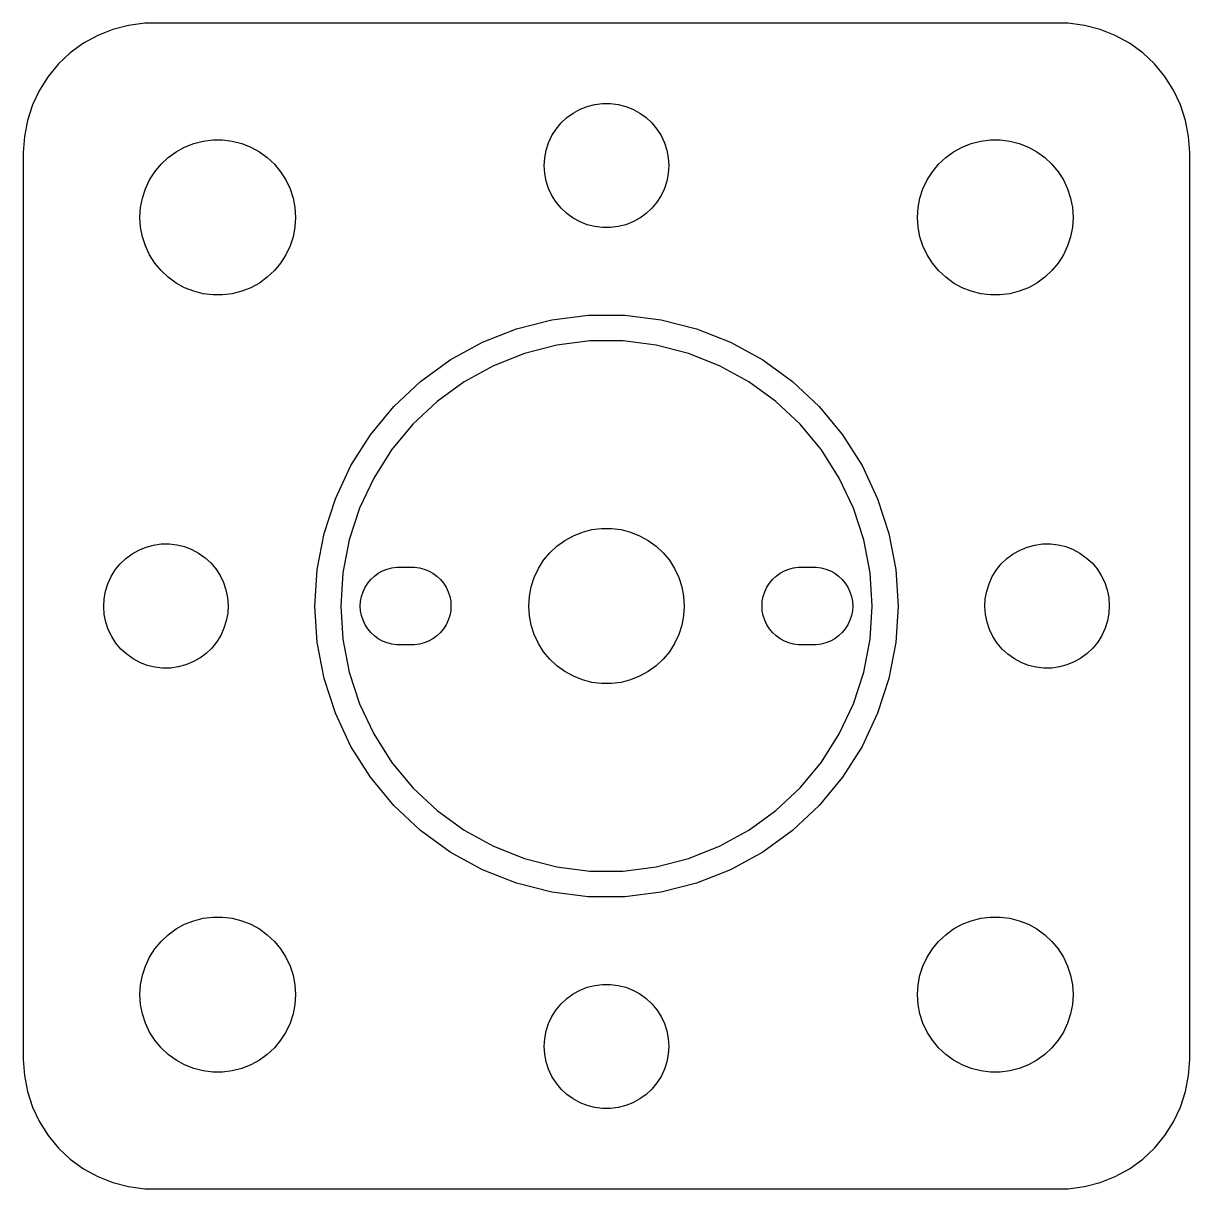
# Model space of a CAD drawing. Header units: metres. Extents: x -22 to 22, y -22 to 184.
# Drawn here: x -22.5 to 22.5, y -22.49 to 22.49 of the extents above; entities that cross this region are included whole.
import ezdxf

# ---------------------------------------------------------------- set-up
doc = ezdxf.new("R2010")
doc.units = ezdxf.units.M

msp = doc.modelspace()

# ---------------------------------------------------------------- linework, layer by layer
for p, q in [((-19.0451, 22.2553), (-19.6289, 22.0241)), ((-18.4369, 22.4114), (-19.0451, 22.2553)), ((-17.8139, 22.4901), (-18.4369, 22.4114)), ((17.8139, 22.4901), (-17.8139, 22.4901)), ((18.4369, 22.4114), (17.8139, 22.4901)), ((19.0451, 22.2553), (18.4369, 22.4114)), ((19.6289, 22.0241), (19.0451, 22.2553)), ((-20.1791, 21.7216), (-20.6871, 21.3526)), ((-19.6289, 22.0241), (-20.1791, 21.7216)), ((20.1791, 21.7216), (19.6289, 22.0241)), ((20.6871, 21.3526), (20.1791, 21.7216)), ((-20.6871, 21.3526), (-21.1448, 20.9227)), ((21.1448, 20.9227), (20.6871, 21.3526)), ((-21.1448, 20.9227), (-21.5451, 20.4389)), ((21.5451, 20.4389), (21.1448, 20.9227)), ((-21.5451, 20.4389), (-21.8815, 19.9088)), ((21.8815, 19.9088), (21.5451, 20.4389)), ((-21.8815, 19.9088), (-22.1489, 19.3406)), ((22.1489, 19.3406), (21.8815, 19.9088)), ((-0.741638, 19.2825), (-0.449707, 19.3575)), ((-0.449707, 19.3575), (-0.150696, 19.3953)), ((-0.150696, 19.3953), (0.150696, 19.3953)), ((0.150696, 19.3953), (0.449707, 19.3575)), ((0.449707, 19.3575), (0.741638, 19.2825)), ((-22.1489, 19.3406), (-22.3429, 18.7434)), ((-1.52982, 18.8492), (-1.28598, 19.0264)), ((-1.28598, 19.0264), (-1.02187, 19.1716)), ((-1.02187, 19.1716), (-0.741638, 19.2825)), ((0.741638, 19.2825), (1.02187, 19.1716)), ((1.02187, 19.1716), (1.28598, 19.0264)), ((1.28598, 19.0264), (1.52982, 18.8492)), ((22.3429, 18.7434), (22.1489, 19.3406)), ((-22.3429, 18.7434), (-22.4606, 18.1267)), ((-1.94164, 18.4107), (-1.74951, 18.6429)), ((-1.74951, 18.6429), (-1.52982, 18.8492)), ((1.52982, 18.8492), (1.74951, 18.6429)), ((1.74951, 18.6429), (1.94164, 18.4107)), ((22.4606, 18.1267), (22.3429, 18.7434)), ((-22.4606, 18.1267), (-22.5, 17.5)), ((-2.23146, 17.8835), (-2.10313, 18.1562)), ((-2.10313, 18.1562), (-1.94164, 18.4107)), ((1.94164, 18.4107), (2.10313, 18.1562)), ((2.10313, 18.1562), (2.23146, 17.8835)), ((22.5, 17.5), (22.4606, 18.1267)), ((-16.6075, 17.533), (-16.2773, 17.7145)), ((-16.2773, 17.7145), (-15.927, 17.8532)), ((-15.927, 17.8532), (-15.5621, 17.9469)), ((-15.5621, 17.9469), (-15.1884, 17.9941)), ((-15.1884, 17.9941), (-14.8116, 17.9941)), ((-14.8116, 17.9941), (-14.4379, 17.9469)), ((-14.4379, 17.9469), (-14.0729, 17.8532)), ((-14.0729, 17.8532), (-13.7227, 17.7145)), ((-13.7227, 17.7145), (-13.3925, 17.533)), ((-2.38107, 17.3008), (-2.32458, 17.5968)), ((-2.32458, 17.5968), (-2.23146, 17.8835)), ((2.23146, 17.8835), (2.32458, 17.5968)), ((2.32458, 17.5968), (2.38107, 17.3008)), ((13.3925, 17.533), (13.7227, 17.7145)), ((13.7227, 17.7145), (14.0729, 17.8532)), ((14.0729, 17.8532), (14.4379, 17.9469)), ((14.4379, 17.9469), (14.8116, 17.9941)), ((14.8116, 17.9941), (15.1884, 17.9941)), ((15.1884, 17.9941), (15.5621, 17.9469)), ((15.5621, 17.9469), (15.927, 17.8532)), ((15.927, 17.8532), (16.2773, 17.7145)), ((16.2773, 17.7145), (16.6075, 17.533)), ((-22.5, 17.5), (-22.5, -17.5)), ((-17.1869, 17.0536), (-16.9123, 17.3115)), ((-16.9123, 17.3115), (-16.6075, 17.533)), ((-13.3925, 17.533), (-13.0877, 17.3115)), ((-13.0877, 17.3115), (-12.8131, 17.0536)), ((-2.39999, 17), (-2.38107, 17.3008)), ((2.38107, 17.3008), (2.39999, 17)), ((12.8131, 17.0536), (13.0877, 17.3115)), ((13.0877, 17.3115), (13.3925, 17.533)), ((16.6075, 17.533), (16.9123, 17.3115)), ((16.9123, 17.3115), (17.1869, 17.0536)), ((22.5, -17.5), (22.5, 17.5)), ((-17.6289, 16.4453), (-17.427, 16.7634)), ((-17.427, 16.7634), (-17.1869, 17.0536)), ((-12.8131, 17.0536), (-12.5729, 16.7634)), ((-12.5729, 16.7634), (-12.3711, 16.4453)), ((-2.38107, 16.6992), (-2.39999, 17)), ((-2.32458, 16.4031), (-2.38107, 16.6992)), ((2.38107, 16.6992), (2.32458, 16.4031)), ((2.39999, 17), (2.38107, 16.6992)), ((12.3711, 16.4453), (12.5729, 16.7634)), ((12.5729, 16.7634), (12.8131, 17.0536)), ((17.1869, 17.0536), (17.427, 16.7634)), ((17.427, 16.7634), (17.6289, 16.4453)), ((-17.7893, 16.1044), (-17.6289, 16.4453)), ((-12.3711, 16.4453), (-12.2107, 16.1044)), ((-2.23146, 16.1165), (-2.32458, 16.4031)), ((2.32458, 16.4031), (2.23146, 16.1165)), ((12.2107, 16.1044), (12.3711, 16.4453)), ((17.6289, 16.4453), (17.7893, 16.1044)), ((-17.9057, 15.7461), (-17.7893, 16.1044)), ((-12.2107, 16.1044), (-12.0942, 15.7461)), ((-2.10313, 15.8438), (-2.23146, 16.1165)), ((-1.94164, 15.5893), (-2.10313, 15.8438)), ((2.10313, 15.8438), (1.94164, 15.5893)), ((2.23146, 16.1165), (2.10313, 15.8438)), ((12.0942, 15.7461), (12.2107, 16.1044)), ((17.7893, 16.1044), (17.9057, 15.7461)), ((-18, 15), (-17.9763, 15.376)), ((-17.9763, 15.376), (-17.9057, 15.7461)), ((-12.0942, 15.7461), (-12.0237, 15.376)), ((-12.0237, 15.376), (-12, 15)), ((-1.74951, 15.3571), (-1.94164, 15.5893)), ((-1.52982, 15.1508), (-1.74951, 15.3571)), ((1.74951, 15.3571), (1.52982, 15.1508)), ((1.94164, 15.5893), (1.74951, 15.3571)), ((12, 15), (12.0237, 15.376)), ((12.0237, 15.376), (12.0942, 15.7461)), ((17.9057, 15.7461), (17.9763, 15.376)), ((17.9763, 15.376), (18, 15)), ((-17.9763, 14.624), (-18, 15)), ((-12, 15), (-12.0237, 14.624)), ((-1.28598, 14.9736), (-1.52982, 15.1508)), ((-1.02187, 14.8284), (-1.28598, 14.9736)), ((1.28598, 14.9736), (1.02187, 14.8284)), ((1.52982, 15.1508), (1.28598, 14.9736)), ((12.0237, 14.624), (12, 15)), ((18, 15), (17.9763, 14.624)), ((-17.9057, 14.2539), (-17.9763, 14.624)), ((-12.0237, 14.624), (-12.0942, 14.2539)), ((-0.741638, 14.7175), (-1.02187, 14.8284)), ((-0.449707, 14.6425), (-0.741638, 14.7175)), ((-0.150696, 14.6047), (-0.449707, 14.6425)), ((0.150696, 14.6047), (-0.150696, 14.6047)), ((0.449707, 14.6425), (0.150696, 14.6047)), ((0.741638, 14.7175), (0.449707, 14.6425)), ((1.02187, 14.8284), (0.741638, 14.7175)), ((12.0942, 14.2539), (12.0237, 14.624)), ((17.9763, 14.624), (17.9057, 14.2539)), ((-17.7893, 13.8956), (-17.9057, 14.2539)), ((-12.0942, 14.2539), (-12.2107, 13.8956)), ((12.2107, 13.8956), (12.0942, 14.2539)), ((17.9057, 14.2539), (17.7893, 13.8956)), ((-17.6289, 13.5547), (-17.7893, 13.8956)), ((-17.427, 13.2366), (-17.6289, 13.5547)), ((-12.3711, 13.5547), (-12.5729, 13.2366)), ((-12.2107, 13.8956), (-12.3711, 13.5547)), ((12.3711, 13.5547), (12.2107, 13.8956)), ((12.5729, 13.2366), (12.3711, 13.5547)), ((17.6289, 13.5547), (17.427, 13.2366)), ((17.7893, 13.8956), (17.6289, 13.5547)), ((-17.1869, 12.9464), (-17.427, 13.2366)), ((-12.5729, 13.2366), (-12.8131, 12.9464)), ((12.8131, 12.9464), (12.5729, 13.2366)), ((17.427, 13.2366), (17.1869, 12.9464)), ((-16.9123, 12.6884), (-17.1869, 12.9464)), ((-16.6075, 12.467), (-16.9123, 12.6884)), ((-13.0877, 12.6884), (-13.3925, 12.467)), ((-12.8131, 12.9464), (-13.0877, 12.6884)), ((13.0877, 12.6884), (12.8131, 12.9464)), ((13.3925, 12.467), (13.0877, 12.6884)), ((16.9123, 12.6884), (16.6075, 12.467)), ((17.1869, 12.9464), (16.9123, 12.6884)), ((-16.2773, 12.2855), (-16.6075, 12.467)), ((-15.927, 12.1468), (-16.2773, 12.2855)), ((-13.7227, 12.2855), (-14.0729, 12.1468)), ((-13.3925, 12.467), (-13.7227, 12.2855)), ((13.7227, 12.2855), (13.3925, 12.467)), ((14.0729, 12.1468), (13.7227, 12.2855)), ((16.2773, 12.2855), (15.927, 12.1468)), ((16.6075, 12.467), (16.2773, 12.2855)), ((-15.5621, 12.0531), (-15.927, 12.1468)), ((-15.1884, 12.0059), (-15.5621, 12.0531)), ((-14.8116, 12.0059), (-15.1884, 12.0059)), ((-14.4379, 12.0531), (-14.8116, 12.0059)), ((-14.0729, 12.1468), (-14.4379, 12.0531)), ((14.4379, 12.0531), (14.0729, 12.1468)), ((14.8116, 12.0059), (14.4379, 12.0531)), ((15.1884, 12.0059), (14.8116, 12.0059)), ((15.5621, 12.0531), (15.1884, 12.0059)), ((15.927, 12.1468), (15.5621, 12.0531)), ((-3.47644, 10.6994), (-2.10803, 11.0507)), ((-2.10803, 11.0507), (-0.70639, 11.2278)), ((-0.70639, 11.2278), (0.70639, 11.2278)), ((0.70639, 11.2278), (2.10803, 11.0507)), ((2.10803, 11.0507), (3.47644, 10.6994)), ((-4.79001, 10.1793), (-3.47644, 10.6994)), ((3.47644, 10.6994), (4.79001, 10.1793)), ((-6.02805, 9.49869), (-4.79001, 10.1793)), ((-1.92065, 10.0684), (-3.16742, 9.74832)), ((-0.6436, 10.2298), (-1.92065, 10.0684)), ((0.6436, 10.2298), (-0.6436, 10.2298)), ((1.92065, 10.0684), (0.6436, 10.2298)), ((3.16742, 9.74832), (1.92065, 10.0684)), ((4.79001, 10.1793), (6.02805, 9.49869)), ((-7.17101, 8.66827), (-6.02805, 9.49869)), ((-3.16742, 9.74832), (-4.36423, 9.27448)), ((4.36423, 9.27448), (3.16742, 9.74832)), ((6.02805, 9.49869), (7.17101, 8.66827)), ((-4.36423, 9.27448), (-5.49222, 8.65436)), ((5.49222, 8.65436), (4.36423, 9.27448)), ((-8.20088, 7.70114), (-7.17101, 8.66827)), ((-5.49222, 8.65436), (-6.53358, 7.89775)), ((6.53358, 7.89775), (5.49222, 8.65436)), ((7.17101, 8.66827), (8.20088, 7.70114)), ((-9.10144, 6.61258), (-8.20088, 7.70114)), ((-6.53358, 7.89775), (-7.47192, 7.0166)), ((7.47192, 7.0166), (6.53358, 7.89775)), ((8.20088, 7.70114), (9.10144, 6.61258)), ((-7.47192, 7.0166), (-8.29242, 6.0248)), ((8.29242, 6.0248), (7.47192, 7.0166)), ((-9.85844, 5.41972), (-9.10144, 6.61258)), ((9.10144, 6.61258), (9.85844, 5.41972)), ((-8.29242, 6.0248), (-8.98213, 4.93797)), ((8.98213, 4.93797), (8.29242, 6.0248)), ((-10.46, 4.14139), (-9.85844, 5.41972)), ((9.85844, 5.41972), (10.46, 4.14139)), ((-8.98213, 4.93797), (-9.5302, 3.77327)), ((9.5302, 3.77327), (8.98213, 4.93797)), ((-10.8965, 2.79776), (-10.46, 4.14139)), ((10.46, 4.14139), (10.8965, 2.79776)), ((-9.5302, 3.77327), (-9.92796, 2.54906)), ((9.92796, 2.54906), (9.5302, 3.77327)), ((-11.1613, 1.40999), (-10.8965, 2.79776)), ((-1.60747, 2.53297), (-1.27733, 2.71448)), ((-1.27733, 2.71448), (-0.927048, 2.85316)), ((-0.927048, 2.85316), (-0.562134, 2.94685)), ((-0.562134, 2.94685), (-0.18837, 2.99408)), ((-0.18837, 2.99408), (0.18837, 2.99408)), ((0.18837, 2.99408), (0.562134, 2.94685)), ((0.562134, 2.94685), (0.927048, 2.85316)), ((0.927048, 2.85316), (1.27733, 2.71448)), ((1.27733, 2.71448), (1.60747, 2.53297)), ((10.8965, 2.79776), (11.1613, 1.40999)), ((-18.0445, 2.16075), (-17.7655, 2.27464)), ((-17.7655, 2.27464), (-17.4744, 2.35265)), ((-17.4744, 2.35265), (-17.1758, 2.39355)), ((-17.1758, 2.39355), (-16.8744, 2.3967)), ((-16.8744, 2.3967), (-16.575, 2.36206)), ((-16.575, 2.36206), (-16.2823, 2.29018)), ((-16.2823, 2.29018), (-16.0009, 2.18216)), ((-9.92796, 2.54906), (-10.1692, 1.28465)), ((-2.1869, 2.05363), (-1.91226, 2.31154)), ((-1.91226, 2.31154), (-1.60747, 2.53297)), ((1.60747, 2.53297), (1.91226, 2.31154)), ((1.91226, 2.31154), (2.1869, 2.05363)), ((10.1692, 1.28465), (9.92796, 2.54906)), ((15.9554, 2.16075), (16.2345, 2.27464)), ((16.2345, 2.27464), (16.5256, 2.35265)), ((16.5256, 2.35265), (16.8242, 2.39355)), ((16.8242, 2.39355), (17.1256, 2.3967)), ((17.1256, 2.3967), (17.425, 2.36206)), ((17.425, 2.36206), (17.7177, 2.29018)), ((17.7177, 2.29018), (17.9991, 2.18216)), ((-18.7666, 1.6245), (-18.5491, 1.8331)), ((-18.5491, 1.8331), (-18.3071, 2.0128)), ((-18.3071, 2.0128), (-18.0445, 2.16075)), ((-16.0009, 2.18216), (-15.7353, 2.03973)), ((-15.7353, 2.03973), (-15.4896, 1.86514)), ((-15.4896, 1.86514), (-15.2678, 1.66113)), ((-2.42705, 1.76335), (-2.1869, 2.05363)), ((2.1869, 2.05363), (2.42705, 1.76335)), ((15.2334, 1.6245), (15.4509, 1.8331)), ((15.4509, 1.8331), (15.6929, 2.0128)), ((15.6929, 2.0128), (15.9554, 2.16075)), ((17.9991, 2.18216), (18.2647, 2.03973)), ((18.2647, 2.03973), (18.5104, 1.86514)), ((18.5104, 1.86514), (18.7322, 1.66113)), ((-19.1151, 1.13411), (-18.9563, 1.39027)), ((-18.9563, 1.39027), (-18.7666, 1.6245)), ((-15.2678, 1.66113), (-15.0732, 1.43094)), ((-15.0732, 1.43094), (-14.9091, 1.17816)), ((-11.25, 0), (-11.1613, 1.40999)), ((-8.80373, 1.26648), (-8.63866, 1.35724)), ((-8.63866, 1.35724), (-8.46352, 1.42657)), ((-8.46352, 1.42657), (-8.28107, 1.47342)), ((-8.28107, 1.47342), (-8.09418, 1.49704)), ((-8.09418, 1.49704), (-7.40581, 1.49704)), ((-7.40581, 1.49704), (-7.21892, 1.47342)), ((-7.21892, 1.47342), (-7.03647, 1.42657)), ((-7.03647, 1.42657), (-6.86133, 1.35724)), ((-6.86133, 1.35724), (-6.69626, 1.26648)), ((-2.78932, 1.10437), (-2.62891, 1.44525)), ((-2.62891, 1.44525), (-2.42705, 1.76335)), ((2.42705, 1.76335), (2.62891, 1.44525)), ((2.62891, 1.44525), (2.78932, 1.10437)), ((6.69626, 1.26648), (6.86133, 1.35724)), ((6.86133, 1.35724), (7.03647, 1.42657)), ((7.03647, 1.42657), (7.21892, 1.47342)), ((7.21892, 1.47342), (7.40581, 1.49704)), ((7.40581, 1.49704), (8.09418, 1.49704)), ((8.09418, 1.49704), (8.28107, 1.47342)), ((8.28107, 1.47342), (8.46352, 1.42657)), ((8.46352, 1.42657), (8.63866, 1.35724)), ((8.63866, 1.35724), (8.80373, 1.26648)), ((11.1613, 1.40999), (11.25, 0)), ((14.8849, 1.13411), (15.0437, 1.39027)), ((15.0437, 1.39027), (15.2334, 1.6245)), ((18.7322, 1.66113), (18.9268, 1.43094)), ((18.9268, 1.43094), (19.0909, 1.17816)), ((-19.2406, 0.860077), (-19.1151, 1.13411)), ((-14.9091, 1.17816), (-14.7779, 0.906815)), ((-14.7779, 0.906815), (-14.6818, 0.621155)), ((-10.1692, 1.28465), (-10.25, 0)), ((-9.21352, 0.881668), (-9.09344, 1.02681)), ((-9.09344, 1.02681), (-8.95613, 1.15576)), ((-8.95613, 1.15576), (-8.80373, 1.26648)), ((-6.69626, 1.26648), (-6.54385, 1.15576)), ((-6.54385, 1.15576), (-6.40654, 1.02681)), ((-6.40654, 1.02681), (-6.28647, 0.881668)), ((-2.90575, 0.746063), (-2.78932, 1.10437)), ((2.78932, 1.10437), (2.90575, 0.746063)), ((6.28647, 0.881668), (6.40654, 1.02681)), ((6.40654, 1.02681), (6.54385, 1.15576)), ((6.54385, 1.15576), (6.69626, 1.26648)), ((8.80373, 1.26648), (8.95613, 1.15576)), ((8.95613, 1.15576), (9.09344, 1.02681)), ((9.09344, 1.02681), (9.21352, 0.881668)), ((10.25, 0), (10.1692, 1.28465)), ((14.7594, 0.860077), (14.8849, 1.13411)), ((19.0909, 1.17816), (19.2221, 0.906815)), ((19.2221, 0.906815), (19.3182, 0.621155)), ((-19.3841, 0.275848), (-19.3307, 0.572479)), ((-19.3307, 0.572479), (-19.2406, 0.860077)), ((-14.6818, 0.621155), (-14.6222, 0.325714)), ((-9.45287, 0.373032), (-9.39465, 0.552185)), ((-9.39465, 0.552185), (-9.31445, 0.722626)), ((-9.31445, 0.722626), (-9.21352, 0.881668)), ((-6.28647, 0.881668), (-6.18553, 0.722626)), ((-6.18553, 0.722626), (-6.10533, 0.552185)), ((-6.10533, 0.552185), (-6.04712, 0.373032)), ((-2.97633, 0.375992), (-2.90575, 0.746063)), ((2.90575, 0.746063), (2.97633, 0.375992)), ((6.04712, 0.373032), (6.10533, 0.552185)), ((6.10533, 0.552185), (6.18553, 0.722626)), ((6.18553, 0.722626), (6.28647, 0.881668)), ((9.21352, 0.881668), (9.31445, 0.722626)), ((9.31445, 0.722626), (9.39465, 0.552185)), ((9.39465, 0.552185), (9.45287, 0.373032)), ((14.6159, 0.275848), (14.6693, 0.572479)), ((14.6693, 0.572479), (14.7594, 0.860077)), ((19.3182, 0.621155), (19.3778, 0.325714)), ((-19.3999, -0.025131), (-19.3841, 0.275848)), ((-14.6222, 0.325714), (-14.6001, 0.025131)), ((-14.6001, 0.025131), (-14.6159, -0.275848)), ((-11.1613, -1.40999), (-11.25, 0)), ((-10.25, 0), (-10.1692, -1.28465)), ((-9.5, 0), (-9.48816, 0.187988)), ((-9.48816, -0.187988), (-9.5, 0)), ((-9.48816, 0.187988), (-9.45287, 0.373032)), ((-6.04712, 0.373032), (-6.01183, 0.187988)), ((-6.01183, 0.187988), (-6, 0)), ((-6, 0), (-6.01183, -0.187988)), ((-3, 0), (-2.97633, 0.375992)), ((-2.97633, -0.375992), (-3, 0)), ((2.97633, 0.375992), (3, 0)), ((3, 0), (2.97633, -0.375992)), ((6, 0), (6.01183, 0.187988)), ((6.01183, -0.187988), (6, 0)), ((6.01183, 0.187988), (6.04712, 0.373032)), ((9.45287, 0.373032), (9.48816, 0.187988)), ((9.48816, 0.187988), (9.5, 0)), ((9.5, 0), (9.48816, -0.187988)), ((10.1692, -1.28465), (10.25, 0)), ((11.25, 0), (11.1613, -1.40999)), ((14.6001, -0.025131), (14.6159, 0.275848)), ((19.3778, 0.325714), (19.3999, 0.025131)), ((19.3999, 0.025131), (19.3841, -0.275848)), ((-19.3778, -0.325714), (-19.3999, -0.025131)), ((-19.3182, -0.621155), (-19.3778, -0.325714)), ((-14.6159, -0.275848), (-14.6693, -0.572479)), ((-9.45287, -0.373032), (-9.48816, -0.187988)), ((-9.39465, -0.552185), (-9.45287, -0.373032)), ((-6.04712, -0.373032), (-6.10533, -0.552185)), ((-6.01183, -0.187988), (-6.04712, -0.373032)), ((-2.90575, -0.746063), (-2.97633, -0.375992)), ((2.97633, -0.375992), (2.90575, -0.746063)), ((6.04712, -0.373032), (6.01183, -0.187988)), ((6.10533, -0.552185), (6.04712, -0.373032)), ((9.45287, -0.373032), (9.39465, -0.552185)), ((9.48816, -0.187988), (9.45287, -0.373032)), ((14.6222, -0.325714), (14.6001, -0.025131)), ((14.6818, -0.621155), (14.6222, -0.325714)), ((19.3841, -0.275848), (19.3307, -0.572479)), ((-19.2221, -0.906815), (-19.3182, -0.621155)), ((-14.7594, -0.860077), (-14.8849, -1.13411)), ((-14.6693, -0.572479), (-14.7594, -0.860077)), ((-9.31445, -0.722626), (-9.39465, -0.552185)), ((-9.21352, -0.881668), (-9.31445, -0.722626)), ((-9.09344, -1.02681), (-9.21352, -0.881668)), ((-6.28647, -0.881668), (-6.40654, -1.02681)), ((-6.18553, -0.722626), (-6.28647, -0.881668)), ((-6.10533, -0.552185), (-6.18553, -0.722626)), ((-2.78932, -1.10437), (-2.90575, -0.746063)), ((2.90575, -0.746063), (2.78932, -1.10437)), ((6.18553, -0.722626), (6.10533, -0.552185)), ((6.28647, -0.881668), (6.18553, -0.722626)), ((6.40654, -1.02681), (6.28647, -0.881668)), ((9.21352, -0.881668), (9.09344, -1.02681)), ((9.31445, -0.722626), (9.21352, -0.881668)), ((9.39465, -0.552185), (9.31445, -0.722626)), ((14.7779, -0.906815), (14.6818, -0.621155)), ((19.2406, -0.860077), (19.1151, -1.13411)), ((19.3307, -0.572479), (19.2406, -0.860077)), ((-19.0909, -1.17816), (-19.2221, -0.906815)), ((-18.9268, -1.43094), (-19.0909, -1.17816)), ((-14.8849, -1.13411), (-15.0437, -1.39027)), ((-10.1692, -1.28465), (-9.92796, -2.54906)), ((-8.95613, -1.15576), (-9.09344, -1.02681)), ((-8.80373, -1.26648), (-8.95613, -1.15576)), ((-8.63866, -1.35724), (-8.80373, -1.26648)), ((-6.69626, -1.26648), (-6.86133, -1.35724)), ((-6.54385, -1.15576), (-6.69626, -1.26648)), ((-6.40654, -1.02681), (-6.54385, -1.15576)), ((-2.62891, -1.44525), (-2.78932, -1.10437)), ((2.78932, -1.10437), (2.62891, -1.44525)), ((6.54385, -1.15576), (6.40654, -1.02681)), ((6.69626, -1.26648), (6.54385, -1.15576)), ((6.86133, -1.35724), (6.69626, -1.26648)), ((8.80373, -1.26648), (8.63866, -1.35724)), ((8.95613, -1.15576), (8.80373, -1.26648)), ((9.09344, -1.02681), (8.95613, -1.15576)), ((9.92796, -2.54906), (10.1692, -1.28465)), ((14.9091, -1.17816), (14.7779, -0.906815)), ((15.0732, -1.43094), (14.9091, -1.17816)), ((19.1151, -1.13411), (18.9563, -1.39027)), ((-18.7322, -1.66113), (-18.9268, -1.43094)), ((-18.5104, -1.86514), (-18.7322, -1.66113)), ((-15.2334, -1.6245), (-15.4509, -1.8331)), ((-15.0437, -1.39027), (-15.2334, -1.6245)), ((-10.8965, -2.79776), (-11.1613, -1.40999)), ((-8.46352, -1.42657), (-8.63866, -1.35724)), ((-8.28107, -1.47342), (-8.46352, -1.42657)), ((-8.09418, -1.49704), (-8.28107, -1.47342)), ((-7.40581, -1.49704), (-8.09418, -1.49704)), ((-7.21892, -1.47342), (-7.40581, -1.49704)), ((-7.03647, -1.42657), (-7.21892, -1.47342)), ((-6.86133, -1.35724), (-7.03647, -1.42657)), ((-2.42705, -1.76335), (-2.62891, -1.44525)), ((-2.1869, -2.05363), (-2.42705, -1.76335)), ((2.42705, -1.76335), (2.1869, -2.05363)), ((2.62891, -1.44525), (2.42705, -1.76335)), ((7.03647, -1.42657), (6.86133, -1.35724)), ((7.21892, -1.47342), (7.03647, -1.42657)), ((7.40581, -1.49704), (7.21892, -1.47342)), ((8.09418, -1.49704), (7.40581, -1.49704)), ((8.28107, -1.47342), (8.09418, -1.49704)), ((8.46352, -1.42657), (8.28107, -1.47342)), ((8.63866, -1.35724), (8.46352, -1.42657)), ((11.1613, -1.40999), (10.8965, -2.79776)), ((15.2678, -1.66113), (15.0732, -1.43094)), ((15.4896, -1.86514), (15.2678, -1.66113)), ((18.7666, -1.6245), (18.5491, -1.8331)), ((18.9563, -1.39027), (18.7666, -1.6245)), ((-18.2647, -2.03973), (-18.5104, -1.86514)), ((-17.9991, -2.18216), (-18.2647, -2.03973)), ((-17.7177, -2.29018), (-17.9991, -2.18216)), ((-15.9554, -2.16075), (-16.2345, -2.27464)), ((-15.6929, -2.0128), (-15.9554, -2.16075)), ((-15.4509, -1.8331), (-15.6929, -2.0128)), ((-1.91226, -2.31154), (-2.1869, -2.05363)), ((2.1869, -2.05363), (1.91226, -2.31154)), ((15.7353, -2.03973), (15.4896, -1.86514)), ((16.0009, -2.18216), (15.7353, -2.03973)), ((16.2823, -2.29018), (16.0009, -2.18216)), ((18.0445, -2.16075), (17.7655, -2.27464)), ((18.3071, -2.0128), (18.0445, -2.16075)), ((18.5491, -1.8331), (18.3071, -2.0128)), ((-17.425, -2.36206), (-17.7177, -2.29018)), ((-17.1256, -2.3967), (-17.425, -2.36206)), ((-16.8242, -2.39355), (-17.1256, -2.3967)), ((-16.5256, -2.35265), (-16.8242, -2.39355)), ((-16.2345, -2.27464), (-16.5256, -2.35265)), ((-9.92796, -2.54906), (-9.5302, -3.77327)), ((-1.60747, -2.53297), (-1.91226, -2.31154)), ((-1.27733, -2.71448), (-1.60747, -2.53297)), ((1.60747, -2.53297), (1.27733, -2.71448)), ((1.91226, -2.31154), (1.60747, -2.53297)), ((9.5302, -3.77327), (9.92796, -2.54906)), ((16.575, -2.36206), (16.2823, -2.29018)), ((16.8744, -2.3967), (16.575, -2.36206)), ((17.1758, -2.39355), (16.8744, -2.3967)), ((17.4744, -2.35265), (17.1758, -2.39355)), ((17.7655, -2.27464), (17.4744, -2.35265)), ((-10.46, -4.14139), (-10.8965, -2.79776)), ((-0.927048, -2.85316), (-1.27733, -2.71448)), ((-0.562134, -2.94685), (-0.927048, -2.85316)), ((-0.18837, -2.99408), (-0.562134, -2.94685)), ((0.18837, -2.99408), (-0.18837, -2.99408)), ((0.562134, -2.94685), (0.18837, -2.99408)), ((0.927048, -2.85316), (0.562134, -2.94685)), ((1.27733, -2.71448), (0.927048, -2.85316)), ((10.8965, -2.79776), (10.46, -4.14139)), ((-9.5302, -3.77327), (-8.98213, -4.93797)), ((8.98213, -4.93797), (9.5302, -3.77327)), ((-9.85844, -5.41972), (-10.46, -4.14139)), ((10.46, -4.14139), (9.85844, -5.41972)), ((-8.98213, -4.93797), (-8.29242, -6.0248)), ((8.29242, -6.0248), (8.98213, -4.93797)), ((-9.10144, -6.61258), (-9.85844, -5.41972)), ((9.85844, -5.41972), (9.10144, -6.61258)), ((-8.29242, -6.0248), (-7.47192, -7.0166)), ((7.47192, -7.0166), (8.29242, -6.0248)), ((-8.20088, -7.70114), (-9.10144, -6.61258)), ((9.10144, -6.61258), (8.20088, -7.70114)), ((-7.47192, -7.0166), (-6.53358, -7.89775)), ((6.53358, -7.89775), (7.47192, -7.0166)), ((-7.17101, -8.66827), (-8.20088, -7.70114)), ((-6.53358, -7.89775), (-5.49222, -8.65436)), ((5.49222, -8.65436), (6.53358, -7.89775)), ((8.20088, -7.70114), (7.17101, -8.66827)), ((-6.02805, -9.49869), (-7.17101, -8.66827)), ((-5.49222, -8.65436), (-4.36423, -9.27448)), ((4.36423, -9.27448), (5.49222, -8.65436)), ((7.17101, -8.66827), (6.02805, -9.49869)), ((-4.36423, -9.27448), (-3.16742, -9.74832)), ((3.16742, -9.74832), (4.36423, -9.27448)), ((-4.79001, -10.1793), (-6.02805, -9.49869)), ((-3.16742, -9.74832), (-1.92065, -10.0684)), ((1.92065, -10.0684), (3.16742, -9.74832)), ((6.02805, -9.49869), (4.79001, -10.1793)), ((-3.47644, -10.6994), (-4.79001, -10.1793)), ((-1.92065, -10.0684), (-0.6436, -10.2298)), ((-0.6436, -10.2298), (0.6436, -10.2298)), ((0.6436, -10.2298), (1.92065, -10.0684)), ((4.79001, -10.1793), (3.47644, -10.6994)), ((-2.10803, -11.0507), (-3.47644, -10.6994)), ((3.47644, -10.6994), (2.10803, -11.0507)), ((-0.70639, -11.2278), (-2.10803, -11.0507)), ((0.70639, -11.2278), (-0.70639, -11.2278)), ((2.10803, -11.0507), (0.70639, -11.2278)), ((-16.2773, -12.2855), (-15.927, -12.1468)), ((-15.927, -12.1468), (-15.5621, -12.0531)), ((-15.5621, -12.0531), (-15.1884, -12.0059)), ((-15.1884, -12.0059), (-14.8116, -12.0059)), ((-14.8116, -12.0059), (-14.4379, -12.0531)), ((-14.4379, -12.0531), (-14.0729, -12.1468)), ((-14.0729, -12.1468), (-13.7227, -12.2855)), ((13.7227, -12.2855), (14.0729, -12.1468)), ((14.0729, -12.1468), (14.4379, -12.0531)), ((14.4379, -12.0531), (14.8116, -12.0059)), ((14.8116, -12.0059), (15.1884, -12.0059)), ((15.1884, -12.0059), (15.5621, -12.0531)), ((15.5621, -12.0531), (15.927, -12.1468)), ((15.927, -12.1468), (16.2773, -12.2855)), ((-16.9123, -12.6884), (-16.6075, -12.467)), ((-16.6075, -12.467), (-16.2773, -12.2855)), ((-13.7227, -12.2855), (-13.3925, -12.467)), ((-13.3925, -12.467), (-13.0877, -12.6884)), ((13.0877, -12.6884), (13.3925, -12.467)), ((13.3925, -12.467), (13.7227, -12.2855)), ((16.2773, -12.2855), (16.6075, -12.467)), ((16.6075, -12.467), (16.9123, -12.6884)), ((-17.427, -13.2366), (-17.1869, -12.9464)), ((-17.1869, -12.9464), (-16.9123, -12.6884)), ((-13.0877, -12.6884), (-12.8131, -12.9464)), ((-12.8131, -12.9464), (-12.5729, -13.2366)), ((12.5729, -13.2366), (12.8131, -12.9464)), ((12.8131, -12.9464), (13.0877, -12.6884)), ((16.9123, -12.6884), (17.1869, -12.9464)), ((17.1869, -12.9464), (17.427, -13.2366)), ((-17.6289, -13.5547), (-17.427, -13.2366)), ((-12.5729, -13.2366), (-12.3711, -13.5547)), ((12.3711, -13.5547), (12.5729, -13.2366)), ((17.427, -13.2366), (17.6289, -13.5547)), ((-17.9057, -14.2539), (-17.7893, -13.8956)), ((-17.7893, -13.8956), (-17.6289, -13.5547)), ((-12.3711, -13.5547), (-12.2107, -13.8956)), ((-12.2107, -13.8956), (-12.0942, -14.2539)), ((12.0942, -14.2539), (12.2107, -13.8956)), ((12.2107, -13.8956), (12.3711, -13.5547)), ((17.6289, -13.5547), (17.7893, -13.8956)), ((17.7893, -13.8956), (17.9057, -14.2539)), ((-17.9763, -14.624), (-17.9057, -14.2539)), ((-12.0942, -14.2539), (-12.0237, -14.624)), ((12.0237, -14.624), (12.0942, -14.2539)), ((17.9057, -14.2539), (17.9763, -14.624)), ((-18, -15), (-17.9763, -14.624)), ((-12.0237, -14.624), (-12, -15)), ((-1.28598, -14.9736), (-1.02187, -14.8284)), ((-1.02187, -14.8284), (-0.741638, -14.7175)), ((-0.741638, -14.7175), (-0.449707, -14.6425)), ((-0.449707, -14.6425), (-0.150696, -14.6047)), ((-0.150696, -14.6047), (0.150696, -14.6047)), ((0.150696, -14.6047), (0.449707, -14.6425)), ((0.449707, -14.6425), (0.741638, -14.7175)), ((0.741638, -14.7175), (1.02187, -14.8284)), ((1.02187, -14.8284), (1.28598, -14.9736)), ((12, -15), (12.0237, -14.624)), ((17.9763, -14.624), (18, -15)), ((-17.9763, -15.376), (-18, -15)), ((-12, -15), (-12.0237, -15.376)), ((-1.74951, -15.3571), (-1.52982, -15.1508)), ((-1.52982, -15.1508), (-1.28598, -14.9736)), ((1.28598, -14.9736), (1.52982, -15.1508)), ((1.52982, -15.1508), (1.74951, -15.3571)), ((12.0237, -15.376), (12, -15)), ((18, -15), (17.9763, -15.376)), ((-17.9057, -15.7461), (-17.9763, -15.376)), ((-17.7893, -16.1044), (-17.9057, -15.7461)), ((-12.0942, -15.7461), (-12.2107, -16.1044)), ((-12.0237, -15.376), (-12.0942, -15.7461)), ((-2.10313, -15.8438), (-1.94164, -15.5893)), ((-1.94164, -15.5893), (-1.74951, -15.3571)), ((1.74951, -15.3571), (1.94164, -15.5893)), ((1.94164, -15.5893), (2.10313, -15.8438)), ((12.0942, -15.7461), (12.0237, -15.376)), ((12.2107, -16.1044), (12.0942, -15.7461)), ((17.9057, -15.7461), (17.7893, -16.1044)), ((17.9763, -15.376), (17.9057, -15.7461)), ((-17.6289, -16.4453), (-17.7893, -16.1044)), ((-12.2107, -16.1044), (-12.3711, -16.4453)), ((-2.32458, -16.4031), (-2.23146, -16.1165)), ((-2.23146, -16.1165), (-2.10313, -15.8438)), ((2.10313, -15.8438), (2.23146, -16.1165)), ((2.23146, -16.1165), (2.32458, -16.4031)), ((12.3711, -16.4453), (12.2107, -16.1044)), ((17.7893, -16.1044), (17.6289, -16.4453)), ((-17.427, -16.7634), (-17.6289, -16.4453)), ((-12.3711, -16.4453), (-12.5729, -16.7634)), ((-2.38107, -16.6992), (-2.32458, -16.4031)), ((2.32458, -16.4031), (2.38107, -16.6992)), ((12.5729, -16.7634), (12.3711, -16.4453)), ((17.6289, -16.4453), (17.427, -16.7634)), ((-17.1869, -17.0536), (-17.427, -16.7634)), ((-16.9123, -17.3115), (-17.1869, -17.0536)), ((-12.8131, -17.0536), (-13.0877, -17.3115)), ((-12.5729, -16.7634), (-12.8131, -17.0536)), ((-2.39999, -17), (-2.38107, -16.6992)), ((-2.38107, -17.3008), (-2.39999, -17)), ((2.38107, -16.6992), (2.39999, -17)), ((2.39999, -17), (2.38107, -17.3008)), ((12.8131, -17.0536), (12.5729, -16.7634)), ((13.0877, -17.3115), (12.8131, -17.0536)), ((17.1869, -17.0536), (16.9123, -17.3115)), ((17.427, -16.7634), (17.1869, -17.0536)), ((-22.5, -17.5), (-22.4606, -18.1267)), ((-16.6075, -17.533), (-16.9123, -17.3115)), ((-16.2773, -17.7145), (-16.6075, -17.533)), ((-13.3925, -17.533), (-13.7227, -17.7145)), ((-13.0877, -17.3115), (-13.3925, -17.533)), ((-2.32458, -17.5968), (-2.38107, -17.3008)), ((2.38107, -17.3008), (2.32458, -17.5968)), ((13.3925, -17.533), (13.0877, -17.3115)), ((13.7227, -17.7145), (13.3925, -17.533)), ((16.6075, -17.533), (16.2773, -17.7145)), ((16.9123, -17.3115), (16.6075, -17.533)), ((22.4606, -18.1267), (22.5, -17.5)), ((-15.927, -17.8532), (-16.2773, -17.7145)), ((-15.5621, -17.9469), (-15.927, -17.8532)), ((-15.1884, -17.9941), (-15.5621, -17.9469)), ((-14.8116, -17.9941), (-15.1884, -17.9941)), ((-14.4379, -17.9469), (-14.8116, -17.9941)), ((-14.0729, -17.8532), (-14.4379, -17.9469)), ((-13.7227, -17.7145), (-14.0729, -17.8532)), ((-2.23146, -17.8835), (-2.32458, -17.5968)), ((-2.10313, -18.1562), (-2.23146, -17.8835)), ((2.23146, -17.8835), (2.10313, -18.1562)), ((2.32458, -17.5968), (2.23146, -17.8835)), ((14.0729, -17.8532), (13.7227, -17.7145)), ((14.4379, -17.9469), (14.0729, -17.8532)), ((14.8116, -17.9941), (14.4379, -17.9469)), ((15.1884, -17.9941), (14.8116, -17.9941)), ((15.5621, -17.9469), (15.1884, -17.9941)), ((15.927, -17.8532), (15.5621, -17.9469)), ((16.2773, -17.7145), (15.927, -17.8532)), ((-22.4606, -18.1267), (-22.3429, -18.7434)), ((-1.94164, -18.4107), (-2.10313, -18.1562)), ((-1.74951, -18.6429), (-1.94164, -18.4107)), ((1.94164, -18.4107), (1.74951, -18.6429)), ((2.10313, -18.1562), (1.94164, -18.4107)), ((22.3429, -18.7434), (22.4606, -18.1267)), ((-22.3429, -18.7434), (-22.1489, -19.3406)), ((-1.52982, -18.8492), (-1.74951, -18.6429)), ((-1.28598, -19.0264), (-1.52982, -18.8492)), ((1.52982, -18.8492), (1.28598, -19.0264)), ((1.74951, -18.6429), (1.52982, -18.8492)), ((22.1489, -19.3406), (22.3429, -18.7434)), ((-22.1489, -19.3406), (-21.8815, -19.9088)), ((-1.02187, -19.1716), (-1.28598, -19.0264)), ((-0.741638, -19.2825), (-1.02187, -19.1716)), ((-0.449707, -19.3575), (-0.741638, -19.2825)), ((0.741638, -19.2825), (0.449707, -19.3575)), ((1.02187, -19.1716), (0.741638, -19.2825)), ((1.28598, -19.0264), (1.02187, -19.1716)), ((21.8815, -19.9088), (22.1489, -19.3406)), ((-0.150696, -19.3953), (-0.449707, -19.3575)), ((0.150696, -19.3953), (-0.150696, -19.3953)), ((0.449707, -19.3575), (0.150696, -19.3953)), ((-21.8815, -19.9088), (-21.5451, -20.4389)), ((21.5451, -20.4389), (21.8815, -19.9088)), ((-21.5451, -20.4389), (-21.1448, -20.9227)), ((21.1448, -20.9227), (21.5451, -20.4389)), ((-21.1448, -20.9227), (-20.6871, -21.3526)), ((20.6871, -21.3526), (21.1448, -20.9227)), ((-20.6871, -21.3526), (-20.1791, -21.7216)), ((20.1791, -21.7216), (20.6871, -21.3526)), ((-20.1791, -21.7216), (-19.6289, -22.0241)), ((-19.6289, -22.0241), (-19.0451, -22.2553)), ((19.0451, -22.2553), (19.6289, -22.0241)), ((19.6289, -22.0241), (20.1791, -21.7216)), ((-19.0451, -22.2553), (-18.4369, -22.4114)), ((-18.4369, -22.4114), (-17.8139, -22.4901)), ((-17.8139, -22.4901), (17.8139, -22.4901)), ((17.8139, -22.4901), (18.4369, -22.4114)), ((18.4369, -22.4114), (19.0451, -22.2553))]:
    msp.add_line(p, q)

doc.saveas('drawing.dxf')
